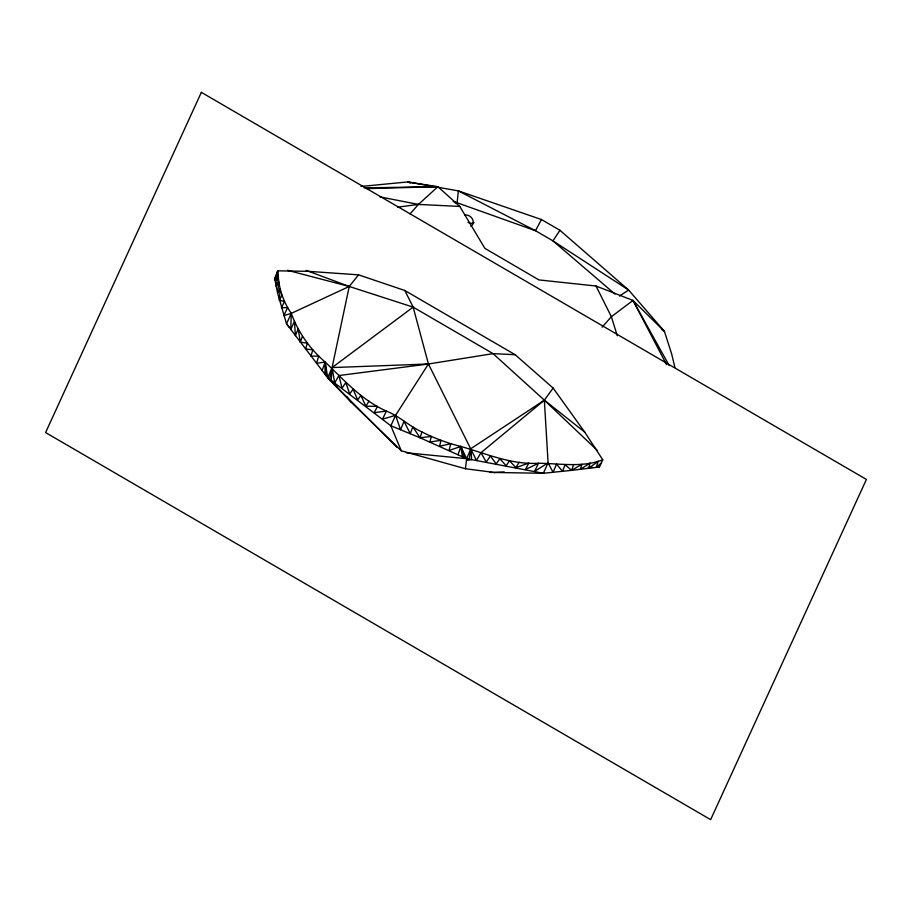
<?xml version="1.0" encoding="UTF-8"?>
<svg xmlns="http://www.w3.org/2000/svg" width="912" height="912" viewBox="0 0 912 912"><rect width="100%" height="100%" fill="white"/><g stroke="black" fill="none" stroke-linecap="round" stroke-linejoin="round"><path stroke-width="1.37" d="M504.245 471.949L494.304 472.473L465.405 468.734L401.303 450.802L351.2 402.249L327.704 377.762L324.923 374.171L325.185 362.064C310 349.034 298.087 332.207 291.281 313.363C282.663 300.971 277.955 285.923 278.08 270.83L308.746 271.354L358.553 274.854L404.825 290.495L515.155 354.711L553.128 388.067L584.717 432.094L602.764 459.83L599.48 467.001L571.619 470.341L543.335 473.282L490.109 472.405M358.553 274.854L349.239 286.471L291.281 313.363L283.837 315.632L287.622 307.572L281.443 307.754L284.533 301.507L279.357 300.242L280.121 288.637L277.613 293.162L286.516 323.817L324.923 374.171M306.124 270.374L349.239 286.471L332.082 367.582L331.227 380.327L336.893 386.996M465.405 468.734L466.648 458.69L460.799 446.447C447.347 443.107 434.294 438.227 421.937 431.946C409.306 426.257 399.331 416.111 386.403 411.095C361.882 400.311 344.029 380.087 325.185 362.064L316.521 363.318L318.755 356.147L310.969 356.09L312.805 349.832L305.531 348.988L307.39 343.163L300.322 342.16L298.19 328.822L295.397 335.662L294.451 321.206L290.791 329.54L291.281 313.363L286.516 323.817L289.229 327.066M597.52 450.608L544.35 400.186L493.061 353.639L413.147 307.127L332.082 367.582L329.506 379.096L332.242 382.322M277.214 271.502L275.139 280.554L277.613 293.162L278.821 281.865L276.199 286.562L278.126 274.922L275.139 280.554L274.797 278.012L278.08 270.83M553.128 388.067L544.35 400.186L548.089 462.84L543.335 473.282L466.648 458.69L420.079 437.783L421.937 431.946M458.063 454.666L460.799 446.447C486.199 453.629 511.301 464.846 538.479 463.262C559.843 463.433 582.004 467.81 602.764 459.83M584.717 432.094L544.35 400.186L480.943 452.728L486.278 462.11L490.337 456.011L496.231 463.912L499.844 458.702L506.183 465.77L509.455 460.777L515.953 467.651L528.812 463.057L525.437 469.532L538.479 463.262L534.58 471.413L548.089 462.84L553.06 472.313L556.605 464.128L562.499 471.333L565.087 464.812L571.619 470.341L573.534 464.858M322.13 370.568L325.185 362.064L327.704 377.762L396.959 447.336M300.322 342.16L302.51 336.152M515.155 354.711L493.061 353.639L428.435 363.991L332.082 367.582L327.704 377.762L390.838 425.767L420.079 437.783L431.33 436.426L429.894 442.001L440.963 440.348L439.595 446.276L450.79 443.688L449.023 450.505L460.799 446.447L464.561 457.699M279.357 300.242L282.025 295.192M674.869 367.354L671.677 354.016L664.438 331.421L628.63 290.039L559.957 230.303L541.454 219.541L535.469 230.702L453.184 201.347M480.943 452.728L476.452 460.389L428.435 363.991L338.945 375.527L334.704 382.858L332.082 367.582M515.953 467.651L519.122 462.224M404.825 290.495L413.147 307.127L428.435 363.991L395.591 415.313L382.516 419.178L386.403 411.095L374.182 412.657L377.522 406.364L365.906 406.239L368.972 401.12M559.957 230.303L552.968 240.882L615.019 294.097M410.081 213.864L418.437 204.425L437.874 186.698L459.773 206.42L484.876 248.349L538.912 279.916L596.026 286.026L632.985 300.413L664.438 331.421L662.18 329.734M602.091 327.203L611.371 316.726L632.985 300.413L669.191 365.552M601.327 462.965L596.22 467.434L598.226 461.233L588.582 468.38L590.132 463.068L580.34 469.349L581.902 464.276L571.619 470.341M544.35 400.186L470.934 448.613L466.648 458.69L406.307 452.785M619.385 296.092L628.63 290.039L552.968 240.882L535.469 230.702L458.371 190.882L436.426 187.017M466.625 460.378L471.629 459.557L470.934 448.613L469.224 459.146L466.739 459.545M397.598 207.172L418.437 204.425L459.773 206.42M360.992 186.47L407.63 181.944L437.874 186.698L366.841 188.624M588.103 467.594L592.367 467.377M596.642 467.149L599.48 467.001M364.207 187.861L437.874 186.698M433.69 186.527L407.63 181.944L410.229 183.05M454.37 202.487L457.094 203.011L458.371 190.882L541.454 219.541M379.859 196.867L418.437 204.425M287.565 270.317L349.239 286.471L413.147 307.127M346.788 396.72L351.2 402.249M420.079 437.783L412.84 426.919L410.263 433.656L404.05 421.367L400.493 429.643L395.591 415.313L390.838 425.767L401.303 450.802M274.797 278.012L276.199 280.474M632.985 300.413L666.547 364.629M596.026 286.026L611.371 316.726L617.276 335.764M365.906 406.239L360.821 395.398L357.709 399.98L353.081 389.207L349.706 393.938L345.773 382.561L342.011 388.216L338.945 375.527M460.799 446.447L462.407 456.695M325.185 362.064L326.314 375.983M464.767 215.095A6.612 5.369 41.5 0 1 472.405 219.005A6.612 5.369 41.5 0 1 470.934 226.256M474.058 222.733A6.612 5.369 41.5 0 1 468.016 222.357M201.358 92.351L45.6 432.562L710.642 819.649L866.4 479.438L201.358 92.351"/></g></svg>
